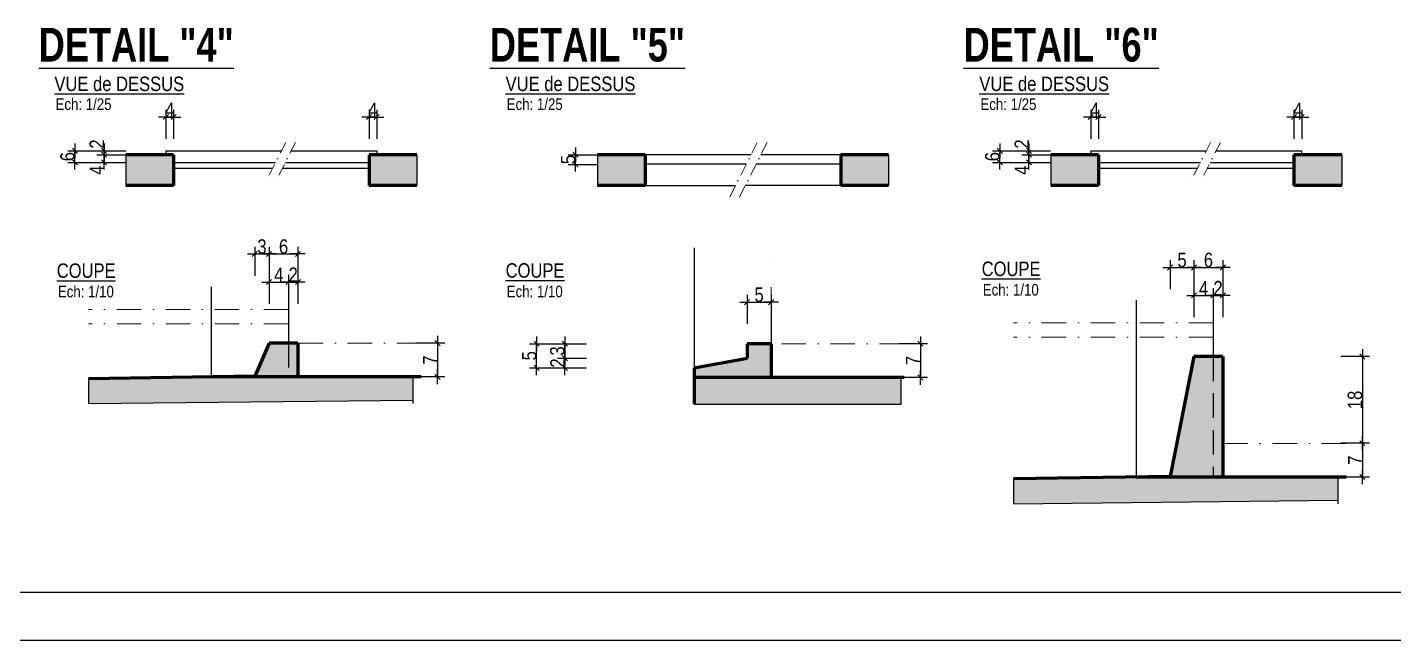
# Model space of a CAD drawing. Header units: millimetres. Extents: x 9051 to 35021, y -32652 to 0.
# Drawn here: x 32527 to 33945, y -32652 to -32016 of the extents above; entities that cross this region are included whole.
import ezdxf
from ezdxf.enums import TextEntityAlignment as Align

# ---------------------------------------------------------------- set-up
doc = ezdxf.new("R2010")
doc.units = ezdxf.units.MM
doc.linetypes.add('CACHEX2', pattern=[19.05, 12.7, -6.35])
doc.linetypes.add('TIRETPTX2', pattern=[50.8, 25.4, -12.7, 0, -12.7])
for name, color, linetype in [('01-Cad  2', 1, 'Continuous'), ('01_cote_gen', 4, 'Continuous'), ('01_linteaux', 2, 'Continuous'), ('01_poch_BN', 9, 'Continuous'), ('01_poch_murs', 253, 'Continuous'), ('01_texte', 230, 'Continuous'), ('AA_COTES', 2, 'Continuous')]:
    doc.layers.add(name, color=color, linetype=linetype)
doc.layers.add('01_murs_coup', color=5, linetype='Continuous', lineweight=60)
doc.layers.add('01_tram_axes', color=2, linetype='TIRETPTX2', lineweight=9)
doc.styles.add('ARIAL NA', font='ARIALN.TTF')
doc.styles.add('impact', font='impact.ttf')
doc.styles.add('STYLE2', font='ARIALN.TTF')
doc.dimstyles.new('JB10', dxfattribs={"dimscale": 0.1, "dimtxt": 150, "dimasz": 15, "dimexe": 0.1, "dimexo": 0.1, "dimgap": 0.09, "dimtad": 1, "dimdec": 1, "dimlfac": 0.2, "dimdsep": 46, "dimtxsty": 'STYLE2', "dimblk1": 'BOND_G', "dimblk2": 'BOND_D', "dimsah": 1, "dimcen": 1.5, "dimdle": 0.01, "dimse1": 1, "dimse2": 1, "dimclrd": 4, "dimclre": 2, "dimclrt": 6, "dimazin": 2, "dimtfac": 2.333333, "dimtdec": 1, "dimtix": 1, "dimtmove": 2, "dimatfit": 3, "dimldrblk": 'BOND_G', "dimfxl": 1, "dimtolj": 1, "dimtzin": 0, "dimarcsym": 0})
doc.dimstyles.new('JB25', dxfattribs={"dimscale": 0.1, "dimtxt": 150, "dimasz": 15, "dimexe": 0.1, "dimexo": 0.1, "dimgap": 0.09, "dimtad": 1, "dimdec": 1, "dimlfac": 0.5, "dimdsep": 46, "dimtxsty": 'STYLE2', "dimblk1": 'BOND_G', "dimblk2": 'BOND_D', "dimsah": 1, "dimcen": 1.5, "dimdle": 0.01, "dimse1": 1, "dimse2": 1, "dimclrd": 4, "dimclre": 2, "dimclrt": 6, "dimazin": 2, "dimtfac": 2.333333, "dimtdec": 1, "dimtix": 1, "dimtmove": 2, "dimatfit": 3, "dimldrblk": 'BOND_G', "dimfxl": 1, "dimtolj": 1, "dimtzin": 0, "dimarcsym": 0})

# ---------------------------------------------------------------- blocks, each defined once
blk = doc.blocks.new('BOND_G')
at = {"layer": 'AA_COTES', "color": 0}
for p, q in [((0, -5), (0, 15)), ((5, 0), (-5, 0)), ((1.77, 1.77), (-1.77, -1.77))]:
    blk.add_line(p, q, dxfattribs=at)
blk = doc.blocks.new('BOND_D')
at = {"layer": 'AA_COTES', "color": 0}
for p, q in [((5, 0), (-5, 0)), ((-1.77, -1.77), (1.77, 1.77)), ((0, 5), (0, -15))]:
    blk.add_line(p, q, dxfattribs=at)
blk = doc.blocks.new('*D4179')
at = {"layer": '01_cote_gen', "color": 4, "lineweight": -2, "transparency": 16777216}
blk.add_line((33453.6, -32345.7), (33453.6, -32377.7), dxfattribs=at)
at = {"layer": 'Defpoints', "color": 0, "transparency": 16777216}
for p in [(33308.8, -32344.2), (33327.8, -32379.2), (33453.6, -32379.2)]:
    blk.add_point(p, dxfattribs=at)
at = {"layer": '01_cote_gen', "color": 4, "lineweight": -2, "transparency": 16777216, "xscale": 1.5, "yscale": 1.5, "zscale": 1.5}
for name, p, rotation in [('BOND_G', (33453.6, -32344.2), 90), ('BOND_D', (33453.6, -32379.2), 270)]:
    blk.add_blockref(name, p, dxfattribs=dict(at, rotation=rotation))
at = {"layer": '01_cote_gen', "color": 6, "transparency": 16777216, "insert": (33446.1, -32361.7), "char_height": 15, "attachment_point": 5, "rotation": 90, "style": 'STYLE2'}
blk.add_mtext('\\A1;7', dxfattribs=at)
blk = doc.blocks.new('*D4180')
at = {"layer": '01_cote_gen', "color": 4, "lineweight": -2, "transparency": 16777216}
blk.add_line((33095.8, -32156.6), (33095.8, -32149.6), dxfattribs=at)
at = {"layer": 'Defpoints', "color": 0, "transparency": 16777216}
for p in [(33095.8, -32148.1), (33168.1, -32148.1), (33168.1, -32158.1)]:
    blk.add_point(p, dxfattribs=at)
at = {"layer": '01_cote_gen', "color": 4, "lineweight": -2, "transparency": 16777216, "xscale": 1.5, "yscale": 1.5, "zscale": 1.5}
for name, p, rotation in [('BOND_D', (33095.8, -32148.1), 90), ('BOND_G', (33095.8, -32158.1), 270)]:
    blk.add_blockref(name, p, dxfattribs=dict(at, rotation=rotation))
at = {"layer": '01_cote_gen', "color": 6, "transparency": 16777216, "insert": (33088.2, -32153.1), "char_height": 15, "attachment_point": 5, "rotation": 90, "style": 'STYLE2'}
blk.add_mtext('\\A1;5', dxfattribs=at)
blk = doc.blocks.new('*D4181')
at = {"layer": '01_cote_gen', "color": 4, "lineweight": -2, "transparency": 16777216}
blk.add_line((33275.3, -32301.1), (33297.3, -32301.1), dxfattribs=at)
at = {"layer": 'Defpoints', "color": 0, "transparency": 16777216}
for p in [(33298.8, -32301.1), (33273.8, -32344.2), (33298.8, -32341.8)]:
    blk.add_point(p, dxfattribs=at)
at = {"layer": '01_cote_gen', "color": 4, "lineweight": -2, "transparency": 16777216, "xscale": 1.5, "yscale": 1.5, "zscale": 1.5, "rotation": 180}
blk.add_blockref('BOND_G', (33273.8, -32301.1), dxfattribs=at)
at = {"layer": '01_cote_gen', "color": 4, "lineweight": -2, "transparency": 16777216, "xscale": 1.5, "yscale": 1.5, "zscale": 1.5}
blk.add_blockref('BOND_D', (33298.8, -32301.1), dxfattribs=at)
at = {"layer": '01_cote_gen', "color": 6, "transparency": 16777216, "insert": (33286.3, -32293.4), "char_height": 15, "attachment_point": 5, "style": 'STYLE2'}
blk.add_mtext('\\A1;5', dxfattribs=at)
blk = doc.blocks.new('*D3837')
at = {"layer": '01_cote_gen', "color": 4, "lineweight": -2, "transparency": 16777216}
blk.add_line((33084.7, -32367.7), (33084.7, -32360.7), dxfattribs=at)
at = {"layer": 'Defpoints', "color": 0, "transparency": 16777216}
for p in [(33084.7, -32359.2), (33197.1, -32359.2), (33218.8, -32369.2)]:
    blk.add_point(p, dxfattribs=at)
at = {"layer": '01_cote_gen', "color": 4, "lineweight": -2, "transparency": 16777216, "xscale": 1.5, "yscale": 1.5, "zscale": 1.5}
for name, p, rotation in [('BOND_D', (33084.7, -32359.2), 90), ('BOND_G', (33084.7, -32369.2), 270)]:
    blk.add_blockref(name, p, dxfattribs=dict(at, rotation=rotation))
at = {"layer": '01_cote_gen', "color": 6, "transparency": 16777216, "insert": (33077.1, -32364.2), "char_height": 15, "attachment_point": 5, "rotation": 90, "style": 'STYLE2'}
blk.add_mtext('\\A1;2', dxfattribs=at)
blk = doc.blocks.new('*D3838')
at = {"layer": '01_cote_gen', "color": 4, "lineweight": -2, "transparency": 16777216}
blk.add_line((33084.7, -32357.7), (33084.7, -32345.7), dxfattribs=at)
at = {"layer": 'Defpoints', "color": 0, "transparency": 16777216}
for p in [(33084.7, -32344.2), (33197.1, -32344.2), (33113.2, -32359.2)]:
    blk.add_point(p, dxfattribs=at)
at = {"layer": '01_cote_gen', "color": 4, "lineweight": -2, "transparency": 16777216, "xscale": 1.5, "yscale": 1.5, "zscale": 1.5}
for name, p, rotation in [('BOND_D', (33084.7, -32344.2), 90), ('BOND_G', (33084.7, -32359.2), 270)]:
    blk.add_blockref(name, p, dxfattribs=dict(at, rotation=rotation))
at = {"layer": '01_cote_gen', "color": 6, "transparency": 16777216, "insert": (33077, -32351.7), "char_height": 15, "attachment_point": 5, "rotation": 90, "style": 'STYLE2'}
blk.add_mtext('\\A1;3', dxfattribs=at)
blk = doc.blocks.new('*D3839')
at = {"layer": '01_cote_gen', "color": 4, "lineweight": -2, "transparency": 16777216}
blk.add_line((33055.4, -32367.7), (33055.4, -32345.7), dxfattribs=at)
at = {"layer": 'Defpoints', "color": 0, "transparency": 16777216}
for p in [(33055.4, -32344.2), (33101, -32344.2), (33107.2, -32369.2)]:
    blk.add_point(p, dxfattribs=at)
at = {"layer": '01_cote_gen', "color": 4, "lineweight": -2, "transparency": 16777216, "xscale": 1.5, "yscale": 1.5, "zscale": 1.5}
for name, p, rotation in [('BOND_D', (33055.4, -32344.2), 90), ('BOND_G', (33055.4, -32369.2), 270)]:
    blk.add_blockref(name, p, dxfattribs=dict(at, rotation=rotation))
at = {"layer": '01_cote_gen', "color": 6, "transparency": 16777216, "insert": (33047.8, -32356.7), "char_height": 15, "attachment_point": 5, "rotation": 90, "style": 'STYLE2'}
blk.add_mtext('\\A1;5', dxfattribs=at)
blk = doc.blocks.new('*D4182')
at = {"layer": '01_cote_gen', "color": 4, "lineweight": -2, "transparency": 16777216}
blk.add_line((32779.3, -32251.1), (32806.3, -32251.1), dxfattribs=at)
at = {"layer": 'Defpoints', "color": 0, "transparency": 16777216}
for p in [(32807.8, -32251.1), (32777.8, -32343.6), (32807.8, -32343.6)]:
    blk.add_point(p, dxfattribs=at)
at = {"layer": '01_cote_gen', "color": 4, "lineweight": -2, "transparency": 16777216, "xscale": 1.5, "yscale": 1.5, "zscale": 1.5, "rotation": 180}
blk.add_blockref('BOND_G', (32777.8, -32251.1), dxfattribs=at)
at = {"layer": '01_cote_gen', "color": 4, "lineweight": -2, "transparency": 16777216, "xscale": 1.5, "yscale": 1.5, "zscale": 1.5}
blk.add_blockref('BOND_D', (32807.8, -32251.1), dxfattribs=at)
at = {"layer": '01_cote_gen', "color": 6, "transparency": 16777216, "insert": (32792.8, -32243.5), "char_height": 15, "attachment_point": 5, "style": 'STYLE2'}
blk.add_mtext('\\A1;6', dxfattribs=at)
blk = doc.blocks.new('*D4183')
at = {"layer": '01_cote_gen', "color": 4, "lineweight": -2, "transparency": 16777216}
blk.add_line((32779.3, -32280.2), (32796.3, -32280.2), dxfattribs=at)
at = {"layer": 'Defpoints', "color": 0, "transparency": 16777216}
for p in [(32777.8, -32273.6), (32797.8, -32280.2), (32797.8, -32285.2)]:
    blk.add_point(p, dxfattribs=at)
at = {"layer": '01_cote_gen', "color": 4, "lineweight": -2, "transparency": 16777216, "xscale": 1.5, "yscale": 1.5, "zscale": 1.5, "rotation": 180}
blk.add_blockref('BOND_G', (32777.8, -32280.2), dxfattribs=at)
at = {"layer": '01_cote_gen', "color": 4, "lineweight": -2, "transparency": 16777216, "xscale": 1.5, "yscale": 1.5, "zscale": 1.5}
blk.add_blockref('BOND_D', (32797.8, -32280.2), dxfattribs=at)
at = {"layer": '01_cote_gen', "color": 6, "transparency": 16777216, "insert": (32787.8, -32272.7), "char_height": 15, "attachment_point": 5, "style": 'STYLE2'}
blk.add_mtext('\\A1;4', dxfattribs=at)
blk = doc.blocks.new('*D3840')
at = {"layer": '01_cote_gen', "color": 4, "lineweight": -2, "transparency": 16777216}
blk.add_line((32799.3, -32280.2), (32806.3, -32280.2), dxfattribs=at)
at = {"layer": 'Defpoints', "color": 0, "transparency": 16777216}
for p in [(32807.8, -32276.3), (32807.8, -32280.2), (32797.8, -32290.3)]:
    blk.add_point(p, dxfattribs=at)
at = {"layer": '01_cote_gen', "color": 4, "lineweight": -2, "transparency": 16777216, "xscale": 1.5, "yscale": 1.5, "zscale": 1.5, "rotation": 180}
blk.add_blockref('BOND_G', (32797.8, -32280.2), dxfattribs=at)
at = {"layer": '01_cote_gen', "color": 4, "lineweight": -2, "transparency": 16777216, "xscale": 1.5, "yscale": 1.5, "zscale": 1.5}
blk.add_blockref('BOND_D', (32807.8, -32280.2), dxfattribs=at)
at = {"layer": '01_cote_gen', "color": 6, "transparency": 16777216, "insert": (32802.8, -32272.6), "char_height": 15, "attachment_point": 5, "style": 'STYLE2'}
blk.add_mtext('\\A1;2', dxfattribs=at)
blk = doc.blocks.new('*D4184')
at = {"layer": '01_cote_gen', "color": 4, "lineweight": -2, "transparency": 16777216}
blk.add_line((32952.6, -32345.1), (32952.6, -32377.1), dxfattribs=at)
at = {"layer": 'Defpoints', "color": 0, "transparency": 16777216}
for p in [(32807.8, -32343.6), (32826.7, -32378.6), (32952.6, -32378.6)]:
    blk.add_point(p, dxfattribs=at)
at = {"layer": '01_cote_gen', "color": 4, "lineweight": -2, "transparency": 16777216, "xscale": 1.5, "yscale": 1.5, "zscale": 1.5}
for name, p, rotation in [('BOND_G', (32952.6, -32343.6), 90), ('BOND_D', (32952.6, -32378.6), 270)]:
    blk.add_blockref(name, p, dxfattribs=dict(at, rotation=rotation))
at = {"layer": '01_cote_gen', "color": 6, "transparency": 16777216, "insert": (32945.1, -32361.1), "char_height": 15, "attachment_point": 5, "rotation": 90, "style": 'STYLE2'}
blk.add_mtext('\\A1;7', dxfattribs=at)
blk = doc.blocks.new('*D4185')
at = {"layer": '01_cote_gen', "color": 4, "lineweight": -2, "transparency": 16777216}
blk.add_line((32764.4, -32251.1), (32776.3, -32251.1), dxfattribs=at)
at = {"layer": 'Defpoints', "color": 0, "transparency": 16777216}
for p in [(32777.8, -32251.1), (32777.8, -32343.6), (32762.9, -32377.9)]:
    blk.add_point(p, dxfattribs=at)
at = {"layer": '01_cote_gen', "color": 4, "lineweight": -2, "transparency": 16777216, "xscale": 1.5, "yscale": 1.5, "zscale": 1.5, "rotation": 180}
blk.add_blockref('BOND_G', (32762.9, -32251.1), dxfattribs=at)
at = {"layer": '01_cote_gen', "color": 4, "lineweight": -2, "transparency": 16777216, "xscale": 1.5, "yscale": 1.5, "zscale": 1.5}
blk.add_blockref('BOND_D', (32777.8, -32251.1), dxfattribs=at)
at = {"layer": '01_cote_gen', "color": 6, "transparency": 16777216, "insert": (32770.4, -32243.5), "char_height": 15, "attachment_point": 5, "style": 'STYLE2'}
blk.add_mtext('\\A1;3', dxfattribs=at)
blk = doc.blocks.new('*D4186')
at = {"layer": '01_cote_gen', "color": 4, "lineweight": -2, "transparency": 16777216}
blk.add_line((32606.6, -32154.6), (32606.6, -32149.6), dxfattribs=at)
at = {"layer": 'Defpoints', "color": 0, "transparency": 16777216}
for p in [(32606.6, -32148.1), (32678.7, -32148.1), (32694.5, -32156.1)]:
    blk.add_point(p, dxfattribs=at)
at = {"layer": '01_cote_gen', "color": 4, "lineweight": -2, "transparency": 16777216, "xscale": 1.5, "yscale": 1.5, "zscale": 1.5}
for name, p, rotation in [('BOND_D', (32606.6, -32148.1), 90), ('BOND_G', (32606.6, -32156.1), 270)]:
    blk.add_blockref(name, p, dxfattribs=dict(at, rotation=rotation))
at = {"layer": '01_cote_gen', "color": 6, "transparency": 16777216, "insert": (32599.1, -32164.2), "char_height": 15, "attachment_point": 5, "rotation": 90, "style": 'STYLE2'}
blk.add_mtext('\\A1;4', dxfattribs=at)
blk = doc.blocks.new('*D3841')
at = {"layer": '01_cote_gen', "color": 4, "lineweight": -2, "transparency": 16777216}
blk.add_line((32576.3, -32154.6), (32576.3, -32145.6), dxfattribs=at)
at = {"layer": 'Defpoints', "color": 0, "transparency": 16777216}
for p in [(32576.3, -32144.1), (32619.1, -32144.1), (32618.2, -32156.1)]:
    blk.add_point(p, dxfattribs=at)
at = {"layer": '01_cote_gen', "color": 4, "lineweight": -2, "transparency": 16777216, "xscale": 1.5, "yscale": 1.5, "zscale": 1.5}
for name, p, rotation in [('BOND_D', (32576.3, -32144.1), 90), ('BOND_G', (32576.3, -32156.1), 270)]:
    blk.add_blockref(name, p, dxfattribs=dict(at, rotation=rotation))
at = {"layer": '01_cote_gen', "color": 6, "transparency": 16777216, "insert": (32568.7, -32150.1), "char_height": 15, "attachment_point": 5, "rotation": 90, "style": 'STYLE2'}
blk.add_mtext('\\A1;6', dxfattribs=at)
blk = doc.blocks.new('*D3842')
at = {"layer": '01_cote_gen', "color": 4, "lineweight": -2, "transparency": 16777216}
blk.add_line((32606.6, -32146.6), (32606.6, -32145.6), dxfattribs=at)
at = {"layer": 'Defpoints', "color": 0, "transparency": 16777216}
for p in [(32598.8, -32144.1), (32599.1, -32148.1), (32606.6, -32144.1)]:
    blk.add_point(p, dxfattribs=at)
at = {"layer": '01_cote_gen', "color": 4, "lineweight": -2, "transparency": 16777216, "xscale": 1.5, "yscale": 1.5, "zscale": 1.5}
for name, p, rotation in [('BOND_D', (32606.6, -32144.1), 90), ('BOND_G', (32606.6, -32148.1), 270)]:
    blk.add_blockref(name, p, dxfattribs=dict(at, rotation=rotation))
at = {"layer": '01_cote_gen', "color": 6, "transparency": 16777216, "insert": (32599.1, -32137), "char_height": 15, "attachment_point": 5, "rotation": 90, "style": 'STYLE2'}
blk.add_mtext('\\A1;2', dxfattribs=at)
blk = doc.blocks.new('*D4187')
at = {"layer": '01_cote_gen', "color": 4, "lineweight": -2, "transparency": 16777216}
for p, q in [((32669.2, -32109), (32667.7, -32109)), ((32678.7, -32109), (32670.7, -32109)), ((32680.2, -32109), (32681.7, -32109))]:
    blk.add_line(p, q, dxfattribs=at)
at = {"layer": 'Defpoints', "color": 0, "transparency": 16777216}
for p in [(32670.7, -32109), (32670.7, -32144.1), (32678.7, -32148.1)]:
    blk.add_point(p, dxfattribs=at)
at = {"layer": '01_cote_gen', "color": 4, "lineweight": -2, "transparency": 16777216, "xscale": 1.5, "yscale": 1.5, "zscale": 1.5}
blk.add_blockref('BOND_D', (32670.7, -32109), dxfattribs=at)
at = {"layer": '01_cote_gen', "color": 4, "lineweight": -2, "transparency": 16777216, "xscale": 1.5, "yscale": 1.5, "zscale": 1.5, "rotation": 180}
blk.add_blockref('BOND_G', (32678.7, -32109), dxfattribs=at)
at = {"layer": '01_cote_gen', "color": 6, "transparency": 16777216, "insert": (32674.7, -32101.5), "char_height": 15, "attachment_point": 5, "style": 'STYLE2'}
blk.add_mtext('\\A1;4', dxfattribs=at)
blk = doc.blocks.new('*D4188')
at = {"layer": '01_cote_gen', "color": 4, "lineweight": -2, "transparency": 16777216}
for p, q in [((32880, -32109), (32878.5, -32109)), ((32889.5, -32109), (32881.5, -32109)), ((32891, -32109), (32892.5, -32109))]:
    blk.add_line(p, q, dxfattribs=at)
at = {"layer": 'Defpoints', "color": 0, "transparency": 16777216}
for p in [(32881.5, -32109), (32881.5, -32148.1), (32889.5, -32148.1)]:
    blk.add_point(p, dxfattribs=at)
at = {"layer": '01_cote_gen', "color": 4, "lineweight": -2, "transparency": 16777216, "xscale": 1.5, "yscale": 1.5, "zscale": 1.5}
blk.add_blockref('BOND_D', (32881.5, -32109), dxfattribs=at)
at = {"layer": '01_cote_gen', "color": 4, "lineweight": -2, "transparency": 16777216, "xscale": 1.5, "yscale": 1.5, "zscale": 1.5, "rotation": 180}
blk.add_blockref('BOND_G', (32889.5, -32109), dxfattribs=at)
at = {"layer": '01_cote_gen', "color": 6, "transparency": 16777216, "insert": (32885.5, -32101.5), "char_height": 15, "attachment_point": 5, "style": 'STYLE2'}
blk.add_mtext('\\A1;4', dxfattribs=at)
blk = doc.blocks.new('*D4193')
at = {"layer": '01_cote_gen', "color": 4, "lineweight": -2, "transparency": 16777216}
blk.add_line((33739, -32265.1), (33766, -32265.1), dxfattribs=at)
at = {"layer": 'Defpoints', "color": 0, "transparency": 16777216}
for p in [(33767.5, -32265.1), (33737.5, -32357.5), (33767.5, -32357.5)]:
    blk.add_point(p, dxfattribs=at)
at = {"layer": '01_cote_gen', "color": 4, "lineweight": -2, "transparency": 16777216, "xscale": 1.5, "yscale": 1.5, "zscale": 1.5, "rotation": 180}
blk.add_blockref('BOND_G', (33737.5, -32265.1), dxfattribs=at)
at = {"layer": '01_cote_gen', "color": 4, "lineweight": -2, "transparency": 16777216, "xscale": 1.5, "yscale": 1.5, "zscale": 1.5}
blk.add_blockref('BOND_D', (33767.5, -32265.1), dxfattribs=at)
at = {"layer": '01_cote_gen', "color": 6, "transparency": 16777216, "insert": (33752.5, -32257.4), "char_height": 15, "attachment_point": 5, "style": 'STYLE2'}
blk.add_mtext('\\A1;6', dxfattribs=at)
blk = doc.blocks.new('*D4194')
at = {"layer": '01_cote_gen', "color": 4, "lineweight": -2, "transparency": 16777216}
blk.add_line((33739, -32294.1), (33756, -32294.1), dxfattribs=at)
at = {"layer": 'Defpoints', "color": 0, "transparency": 16777216}
for p in [(33737.5, -32287.6), (33757.5, -32294.1), (33757.5, -32299.2)]:
    blk.add_point(p, dxfattribs=at)
at = {"layer": '01_cote_gen', "color": 4, "lineweight": -2, "transparency": 16777216, "xscale": 1.5, "yscale": 1.5, "zscale": 1.5, "rotation": 180}
blk.add_blockref('BOND_G', (33737.5, -32294.1), dxfattribs=at)
at = {"layer": '01_cote_gen', "color": 4, "lineweight": -2, "transparency": 16777216, "xscale": 1.5, "yscale": 1.5, "zscale": 1.5}
blk.add_blockref('BOND_D', (33757.5, -32294.1), dxfattribs=at)
at = {"layer": '01_cote_gen', "color": 6, "transparency": 16777216, "insert": (33747.5, -32286.6), "char_height": 15, "attachment_point": 5, "style": 'STYLE2'}
blk.add_mtext('\\A1;4', dxfattribs=at)
blk = doc.blocks.new('*D3844')
at = {"layer": '01_cote_gen', "color": 4, "lineweight": -2, "transparency": 16777216}
blk.add_line((33759, -32294.1), (33766, -32294.1), dxfattribs=at)
at = {"layer": 'Defpoints', "color": 0, "transparency": 16777216}
for p in [(33767.5, -32290.2), (33767.5, -32294.1), (33757.5, -32304.3)]:
    blk.add_point(p, dxfattribs=at)
at = {"layer": '01_cote_gen', "color": 4, "lineweight": -2, "transparency": 16777216, "xscale": 1.5, "yscale": 1.5, "zscale": 1.5, "rotation": 180}
blk.add_blockref('BOND_G', (33757.5, -32294.1), dxfattribs=at)
at = {"layer": '01_cote_gen', "color": 4, "lineweight": -2, "transparency": 16777216, "xscale": 1.5, "yscale": 1.5, "zscale": 1.5}
blk.add_blockref('BOND_D', (33767.5, -32294.1), dxfattribs=at)
at = {"layer": '01_cote_gen', "color": 6, "transparency": 16777216, "insert": (33762.5, -32286.6), "char_height": 15, "attachment_point": 5, "style": 'STYLE2'}
blk.add_mtext('\\A1;2', dxfattribs=at)
blk = doc.blocks.new('*D4195')
at = {"layer": '01_cote_gen', "color": 4, "lineweight": -2, "transparency": 16777216}
blk.add_line((33912.3, -32449), (33912.3, -32481), dxfattribs=at)
at = {"layer": 'Defpoints', "color": 0, "transparency": 16777216}
for p in [(33767.5, -32447.5), (33786.4, -32482.5), (33912.3, -32482.5)]:
    blk.add_point(p, dxfattribs=at)
at = {"layer": '01_cote_gen', "color": 4, "lineweight": -2, "transparency": 16777216, "xscale": 1.5, "yscale": 1.5, "zscale": 1.5}
for name, p, rotation in [('BOND_G', (33912.3, -32447.5), 90), ('BOND_D', (33912.3, -32482.5), 270)]:
    blk.add_blockref(name, p, dxfattribs=dict(at, rotation=rotation))
at = {"layer": '01_cote_gen', "color": 6, "transparency": 16777216, "insert": (33904.8, -32465), "char_height": 15, "attachment_point": 5, "rotation": 90, "style": 'STYLE2'}
blk.add_mtext('\\A1;7', dxfattribs=at)
blk = doc.blocks.new('*D4196')
at = {"layer": '01_cote_gen', "color": 4, "lineweight": -2, "transparency": 16777216}
blk.add_line((33714.2, -32265.1), (33736, -32265.1), dxfattribs=at)
at = {"layer": 'Defpoints', "color": 0, "transparency": 16777216}
for p in [(33737.5, -32265.1), (33737.5, -32357.5), (33712.7, -32481.8)]:
    blk.add_point(p, dxfattribs=at)
at = {"layer": '01_cote_gen', "color": 4, "lineweight": -2, "transparency": 16777216, "xscale": 1.5, "yscale": 1.5, "zscale": 1.5, "rotation": 180}
blk.add_blockref('BOND_G', (33712.7, -32265.1), dxfattribs=at)
at = {"layer": '01_cote_gen', "color": 4, "lineweight": -2, "transparency": 16777216, "xscale": 1.5, "yscale": 1.5, "zscale": 1.5}
blk.add_blockref('BOND_D', (33737.5, -32265.1), dxfattribs=at)
at = {"layer": '01_cote_gen', "color": 6, "transparency": 16777216, "insert": (33725.1, -32257.4), "char_height": 15, "attachment_point": 5, "style": 'STYLE2'}
blk.add_mtext('\\A1;5', dxfattribs=at)
blk = doc.blocks.new('*D4197')
at = {"layer": '01_cote_gen', "color": 4, "lineweight": -2, "transparency": 16777216}
blk.add_line((33566.3, -32154.6), (33566.3, -32149.6), dxfattribs=at)
at = {"layer": 'Defpoints', "color": 0, "transparency": 16777216}
for p in [(33566.3, -32148.1), (33638.4, -32148.1), (33654.2, -32156.1)]:
    blk.add_point(p, dxfattribs=at)
at = {"layer": '01_cote_gen', "color": 4, "lineweight": -2, "transparency": 16777216, "xscale": 1.5, "yscale": 1.5, "zscale": 1.5}
for name, p, rotation in [('BOND_D', (33566.3, -32148.1), 90), ('BOND_G', (33566.3, -32156.1), 270)]:
    blk.add_blockref(name, p, dxfattribs=dict(at, rotation=rotation))
at = {"layer": '01_cote_gen', "color": 6, "transparency": 16777216, "insert": (33558.8, -32164.2), "char_height": 15, "attachment_point": 5, "rotation": 90, "style": 'STYLE2'}
blk.add_mtext('\\A1;4', dxfattribs=at)
blk = doc.blocks.new('*D3845')
at = {"layer": '01_cote_gen', "color": 4, "lineweight": -2, "transparency": 16777216}
blk.add_line((33536.1, -32154.6), (33536.1, -32145.6), dxfattribs=at)
at = {"layer": 'Defpoints', "color": 0, "transparency": 16777216}
for p in [(33536.1, -32144.1), (33578.8, -32144.1), (33578, -32156.1)]:
    blk.add_point(p, dxfattribs=at)
at = {"layer": '01_cote_gen', "color": 4, "lineweight": -2, "transparency": 16777216, "xscale": 1.5, "yscale": 1.5, "zscale": 1.5}
for name, p, rotation in [('BOND_D', (33536.1, -32144.1), 90), ('BOND_G', (33536.1, -32156.1), 270)]:
    blk.add_blockref(name, p, dxfattribs=dict(at, rotation=rotation))
at = {"layer": '01_cote_gen', "color": 6, "transparency": 16777216, "insert": (33528.4, -32150.1), "char_height": 15, "attachment_point": 5, "rotation": 90, "style": 'STYLE2'}
blk.add_mtext('\\A1;6', dxfattribs=at)
blk = doc.blocks.new('*D3846')
at = {"layer": '01_cote_gen', "color": 4, "lineweight": -2, "transparency": 16777216}
blk.add_line((33566.3, -32146.6), (33566.3, -32145.6), dxfattribs=at)
at = {"layer": 'Defpoints', "color": 0, "transparency": 16777216}
for p in [(33558.6, -32144.1), (33558.8, -32148.1), (33566.3, -32144.1)]:
    blk.add_point(p, dxfattribs=at)
at = {"layer": '01_cote_gen', "color": 4, "lineweight": -2, "transparency": 16777216, "xscale": 1.5, "yscale": 1.5, "zscale": 1.5}
for name, p, rotation in [('BOND_D', (33566.3, -32144.1), 90), ('BOND_G', (33566.3, -32148.1), 270)]:
    blk.add_blockref(name, p, dxfattribs=dict(at, rotation=rotation))
at = {"layer": '01_cote_gen', "color": 6, "transparency": 16777216, "insert": (33558.8, -32137), "char_height": 15, "attachment_point": 5, "rotation": 90, "style": 'STYLE2'}
blk.add_mtext('\\A1;2', dxfattribs=at)
blk = doc.blocks.new('*D4198')
at = {"layer": '01_cote_gen', "color": 4, "lineweight": -2, "transparency": 16777216}
for p, q in [((33628.9, -32109), (33627.4, -32109)), ((33638.4, -32109), (33630.4, -32109)), ((33639.9, -32109), (33641.4, -32109))]:
    blk.add_line(p, q, dxfattribs=at)
at = {"layer": 'Defpoints', "color": 0, "transparency": 16777216}
for p in [(33630.4, -32109), (33630.4, -32144.1), (33638.4, -32148.1)]:
    blk.add_point(p, dxfattribs=at)
at = {"layer": '01_cote_gen', "color": 4, "lineweight": -2, "transparency": 16777216, "xscale": 1.5, "yscale": 1.5, "zscale": 1.5}
blk.add_blockref('BOND_D', (33630.4, -32109), dxfattribs=at)
at = {"layer": '01_cote_gen', "color": 4, "lineweight": -2, "transparency": 16777216, "xscale": 1.5, "yscale": 1.5, "zscale": 1.5, "rotation": 180}
blk.add_blockref('BOND_G', (33638.4, -32109), dxfattribs=at)
at = {"layer": '01_cote_gen', "color": 6, "transparency": 16777216, "insert": (33634.4, -32101.5), "char_height": 15, "attachment_point": 5, "style": 'STYLE2'}
blk.add_mtext('\\A1;4', dxfattribs=at)
blk = doc.blocks.new('*D4199')
at = {"layer": '01_cote_gen', "color": 4, "lineweight": -2, "transparency": 16777216}
for p, q in [((33839.8, -32109), (33838.3, -32109)), ((33849.3, -32109), (33841.3, -32109)), ((33850.8, -32109), (33852.3, -32109))]:
    blk.add_line(p, q, dxfattribs=at)
at = {"layer": 'Defpoints', "color": 0, "transparency": 16777216}
for p in [(33841.3, -32109), (33841.3, -32148.1), (33849.3, -32148.1)]:
    blk.add_point(p, dxfattribs=at)
at = {"layer": '01_cote_gen', "color": 4, "lineweight": -2, "transparency": 16777216, "xscale": 1.5, "yscale": 1.5, "zscale": 1.5}
blk.add_blockref('BOND_D', (33841.3, -32109), dxfattribs=at)
at = {"layer": '01_cote_gen', "color": 4, "lineweight": -2, "transparency": 16777216, "xscale": 1.5, "yscale": 1.5, "zscale": 1.5, "rotation": 180}
blk.add_blockref('BOND_G', (33849.3, -32109), dxfattribs=at)
at = {"layer": '01_cote_gen', "color": 6, "transparency": 16777216, "insert": (33845.3, -32101.5), "char_height": 15, "attachment_point": 5, "style": 'STYLE2'}
blk.add_mtext('\\A1;4', dxfattribs=at)
blk = doc.blocks.new('*D4200')
at = {"layer": '01_cote_gen', "color": 4, "lineweight": -2, "transparency": 16777216}
blk.add_line((33912.3, -32359), (33912.3, -32446), dxfattribs=at)
at = {"layer": 'Defpoints', "color": 0, "transparency": 16777216}
for p in [(33767.5, -32357.5), (33804.1, -32447.5), (33912.3, -32447.5)]:
    blk.add_point(p, dxfattribs=at)
at = {"layer": '01_cote_gen', "color": 4, "lineweight": -2, "transparency": 16777216, "xscale": 1.5, "yscale": 1.5, "zscale": 1.5}
for name, p, rotation in [('BOND_G', (33912.3, -32357.5), 90), ('BOND_D', (33912.3, -32447.5), 270)]:
    blk.add_blockref(name, p, dxfattribs=dict(at, rotation=rotation))
at = {"layer": '01_cote_gen', "color": 6, "transparency": 16777216, "insert": (33904.6, -32402.5), "char_height": 15, "attachment_point": 5, "rotation": 90, "style": 'STYLE2'}
blk.add_mtext('\\A1;18', dxfattribs=at)

msp = doc.modelspace()

# ---------------------------------------------------------------- hatches: boundary and pattern name
at = {"layer": '01_poch_BN'}
h = msp.add_hatch(color=256, dxfattribs=at)
h.dxf.hatch_style = 1
h.paths.add_polyline_path([(32678.65, -32148.06), (32629.13, -32148.06), (32629.13, -32180.06), (32678.65, -32180.06)])
h.paths.add_polyline_path([(32931.05, -32148.06), (32881.53, -32148.06), (32881.53, -32180.06), (32931.05, -32180.06)])
h = msp.add_hatch(color=256, dxfattribs=at)
h.dxf.hatch_style = 1
h.paths.add_polyline_path([(33168.07, -32148.06), (33118.55, -32148.06), (33118.55, -32180.06), (33168.07, -32180.06)])
h.paths.add_polyline_path([(33420.47, -32148.06), (33370.94, -32148.06), (33370.94, -32180.06), (33420.47, -32180.06)])
h = msp.add_hatch(color=256, dxfattribs=at)
h.dxf.hatch_style = 1
h.paths.add_polyline_path([(33638.38, -32148.06), (33588.86, -32148.06), (33588.86, -32180.06), (33638.38, -32180.06)])
h.paths.add_polyline_path([(33890.78, -32148.06), (33841.25, -32148.06), (33841.25, -32180.06), (33890.78, -32180.06)])
at = {"layer": '01_poch_BN', "ltscale": 0.1}
h = msp.add_hatch(color=256, dxfattribs=at)
h.dxf.hatch_style = 1
h.paths.add_polyline_path([(32797.8, -32343.58), (32777.8, -32343.58), (32762.94, -32377.88), (32717.8, -32378.56), (32717.8, -32378.58), (32797.8, -32378.58)])
h.paths.add_polyline_path([(32807.8, -32343.58), (32797.8, -32343.58), (32797.8, -32378.58), (32807.8, -32378.58)])
h.paths.add_polyline_path([(32927.42, -32378.58), (32807.8, -32378.58), (32797.8, -32378.58), (32717.8, -32378.58), (32717.8, -32378.56), (32590.44, -32380.46), (32590.44, -32406.36), (32927.42, -32402.6)])
h = msp.add_hatch(color=256, dxfattribs=at)
h.dxf.hatch_style = 1
h.paths.add_polyline_path([(33298.84, -32344.17), (33273.84, -32344.17), (33273.84, -32359.17), (33218.84, -32369.17), (33218.84, -32379.17), (33298.84, -32379.17)])
h.paths.add_polyline_path([(33433.58, -32379.17), (33308.84, -32379.17), (33218.84, -32379.17), (33218.84, -32379.14), (33218.84, -32381.04), (33218.84, -32406.94), (33433.58, -32406.94)])
h = msp.add_hatch(color=256, dxfattribs=at)
h.dxf.hatch_style = 1
h.paths.add_polyline_path([(33757.53, -32357.53), (33737.53, -32357.53), (33712.67, -32481.83), (33677.53, -32482.38), (33677.53, -32482.53), (33757.53, -32482.53)])
h.paths.add_polyline_path([(33767.53, -32357.53), (33757.53, -32357.53), (33757.53, -32482.53), (33767.53, -32482.53)])
h.paths.add_polyline_path([(33887.15, -32482.53), (33767.53, -32482.53), (33757.53, -32482.53), (33677.53, -32482.53), (33677.53, -32482.38), (33550.17, -32484.4), (33550.17, -32510.3), (33887.15, -32506.54)])

# ---------------------------------------------------------------- linework, layer by layer
at = {"layer": '01-Cad  2'}
for p, q in [((35020.83, -32602.24), (30180.83, -32602.24)), ((35020.83, -32652.24), (30130.83, -32652.24))]:
    msp.add_line(p, q, dxfattribs=at)
at = {"layer": '01_linteaux'}
for p, q in [((32670.65, -32144.06), (32790.59, -32144.06)), ((32670.65, -32144.06), (32670.65, -32148.06)), ((32800.74, -32144.06), (32889.53, -32144.06)), ((32889.53, -32144.06), (32889.53, -32148.06)), ((33277.99, -32148.06), (33168.07, -32148.06)), ((33370.94, -32148.06), (33288.13, -32148.06)), ((33630.38, -32144.06), (33750.32, -32144.06)), ((33630.38, -32144.06), (33630.38, -32148.06)), ((33760.47, -32144.06), (33849.25, -32144.06)), ((33849.25, -32144.06), (33849.25, -32148.06)), ((32678.65, -32156.06), (32784.53, -32156.06)), ((32678.65, -32162.06), (32781.49, -32162.06)), ((32791.64, -32162.06), (32881.53, -32162.06)), ((32794.67, -32156.06), (32881.53, -32156.06)), ((33272.93, -32158.06), (33168.07, -32158.06)), ((33370.94, -32158.06), (33283.08, -32158.06)), ((33638.38, -32156.06), (33744.26, -32156.06)), ((33638.38, -32162.06), (33741.22, -32162.06)), ((33751.37, -32162.06), (33841.25, -32162.06)), ((33754.4, -32156.06), (33841.25, -32156.06)), ((33168.07, -32180.06), (33261.81, -32180.06)), ((33370.94, -32180.06), (33271.96, -32180.06)), ((33218.84, -32244.7), (33218.84, -32369.17)), ((32717.8, -32285.21), (32717.8, -32378.58)), ((32797.8, -32285.21), (32797.8, -32343.58)), ((33298.84, -32310.8), (33298.84, -32344.17)), ((33677.53, -32299.16), (33677.53, -32482.53)), ((33757.53, -32299.16), (33757.53, -32357.53)), ((32807.8, -32378.58), (32797.8, -32378.58)), ((33767.53, -32482.53), (33757.53, -32482.53))]:
    msp.add_line(p, q, dxfattribs=at)
at = {"layer": '01_linteaux', "linetype": 'CACHEX2', "ltscale": 2}
for p, q in [((32797.8, -32343.58), (32797.8, -32378.58)), ((33757.53, -32357.53), (33757.53, -32482.53))]:
    msp.add_line(p, q, dxfattribs=at)
at = {"layer": '01_murs_coup'}
for p, q in [((32678.65, -32148.06), (32629.13, -32148.06)), ((32678.65, -32148.06), (32678.65, -32180.06)), ((32881.53, -32148.06), (32881.53, -32180.06)), ((32931.05, -32148.06), (32881.53, -32148.06)), ((33168.07, -32148.06), (33118.55, -32148.06)), ((33168.07, -32148.06), (33168.07, -32180.06)), ((33370.94, -32148.06), (33370.94, -32180.06)), ((33420.47, -32148.06), (33370.94, -32148.06)), ((33638.38, -32148.06), (33588.86, -32148.06)), ((33638.38, -32148.06), (33638.38, -32180.06)), ((33841.25, -32148.06), (33841.25, -32180.06)), ((33890.78, -32148.06), (33841.25, -32148.06)), ((32678.65, -32180.06), (32629.13, -32180.06)), ((32931.05, -32180.06), (32881.53, -32180.06)), ((33168.07, -32180.06), (33118.55, -32180.06)), ((33420.47, -32180.06), (33370.94, -32180.06)), ((33638.38, -32180.06), (33588.86, -32180.06)), ((33890.78, -32180.06), (33841.25, -32180.06)), ((32777.8, -32343.58), (32762.94, -32377.88)), ((32807.8, -32343.58), (32777.8, -32343.58)), ((32807.8, -32343.58), (32807.8, -32378.58)), ((33273.84, -32344.17), (33273.84, -32359.17)), ((33298.84, -32344.17), (33273.84, -32344.17)), ((33298.84, -32344.17), (33298.84, -32379.17)), ((33218.84, -32369.17), (33273.84, -32359.17)), ((33737.53, -32357.53), (33712.67, -32481.83)), ((33767.53, -32357.53), (33737.53, -32357.53)), ((33767.53, -32357.53), (33767.53, -32482.53)), ((32762.94, -32377.88), (32590.44, -32380.46)), ((32935.61, -32378.58), (32717.8, -32378.58)), ((32935.61, -32378.58), (32807.8, -32378.58)), ((33218.84, -32369.17), (33218.84, -32406.94)), ((33218.84, -32379.14), (33218.84, -32381.04)), ((33436.66, -32379.17), (33218.84, -32379.17)), ((33436.66, -32379.17), (33308.84, -32379.17)), ((33712.67, -32481.83), (33550.17, -32484.4)), ((33895.34, -32482.53), (33677.53, -32482.53)), ((33895.34, -32482.53), (33767.53, -32482.53))]:
    msp.add_line(p, q, dxfattribs=at)
at = {"layer": '01_poch_BN'}
for p, q in [((32931.05, -32148.06), (32931.05, -32180.06)), ((33420.47, -32148.06), (33420.47, -32180.06)), ((33890.78, -32148.06), (33890.78, -32180.06)), ((32590.44, -32380.46), (32590.44, -32406.36)), ((32927.42, -32406.36), (32927.42, -32378.58)), ((33218.84, -32381.04), (33218.84, -32406.94)), ((33433.58, -32406.94), (33433.58, -32379.17)), ((33218.84, -32406.94), (33433.58, -32406.94)), ((33550.17, -32484.4), (33550.17, -32510.3)), ((33887.15, -32510.3), (33887.15, -32482.53))]:
    msp.add_line(p, q, dxfattribs=at)
at = {"layer": '01_poch_BN', "ltscale": 0.1}
for p, q in [((32590.44, -32406.36), (32927.42, -32402.6)), ((33550.17, -32510.3), (33887.15, -32506.54))]:
    msp.add_line(p, q, dxfattribs=at)
at = {"layer": '01_poch_murs'}
for p, q in [((32629.13, -32148.06), (32629.13, -32180.06)), ((33118.55, -32148.06), (33118.55, -32180.06)), ((33588.86, -32148.06), (33588.86, -32180.06))]:
    msp.add_line(p, q, dxfattribs=at)
at = {"layer": '01_tram_axes', "ltscale": 0.5}
for p, q in [((32795.01, -32135.33), (32773.67, -32177.54)), ((32805.15, -32135.33), (32783.81, -32177.54)), ((33284.42, -32135.33), (33255.78, -32191.98)), ((33294.57, -32135.33), (33265.93, -32191.98)), ((33754.74, -32135.33), (33733.4, -32177.54)), ((33764.88, -32135.33), (33743.54, -32177.54))]:
    msp.add_line(p, q, dxfattribs=at)
at = {"layer": '01_tram_axes', "ltscale": 2}
for p, q in [((33298.84, -32336.15), (33298.84, -32244.7)), ((32797.8, -32308.58), (32797.8, -32323.58)), ((33757.53, -32322.53), (33757.53, -32337.53))]:
    msp.add_line(p, q, dxfattribs=at)
at = {"layer": '01_tram_axes'}
for p, q in [((32797.8, -32308.58), (32590.44, -32308.58)), ((32797.8, -32323.58), (32590.44, -32323.58)), ((33757.53, -32322.53), (33550.17, -32322.53)), ((33757.53, -32337.53), (33550.17, -32337.53)), ((32935.61, -32343.58), (32807.8, -32343.58)), ((33436.66, -32344.17), (33298.84, -32344.17)), ((33895.34, -32447.53), (33767.53, -32447.53))]:
    msp.add_line(p, q, dxfattribs=at)

# ---------------------------------------------------------------- texts
at = {"layer": '01_texte', "style": 'impact'}
for s, p in [('%%UDETAIL "4"', (32639.97, -32061.98)), ('%%UDETAIL "5"', (33108.15, -32061.98)), ('%%UDETAIL "6"', (33599.7, -32061.98))]:
    msp.add_text(s, height=35, dxfattribs=at).set_placement(p, align=Align.BOTTOM_CENTER)
at = {"layer": '01_texte', "style": 'ARIAL NA'}
for s, height, p in [('%%UVUE de DESSUS', 15, (32555.06, -32082.06)), ('%%UVUE de DESSUS', 15, (33023.24, -32082.06)), ('%%UVUE de DESSUS', 15, (33514.79, -32082.06)), (' Ech: 1/25', 12, (32552.4, -32101.66)), (' Ech: 1/25', 12, (33020.58, -32101.66)), (' Ech: 1/25', 12, (33512.13, -32101.66)), ('%%UCOUPE', 15, (32557.47, -32275.88)), ('%%UCOUPE', 15, (33023.24, -32275.69)), ('%%UCOUPE', 15, (33517.2, -32273.99)), (' Ech: 1/10', 12, (33020.58, -32295.92)), (' Ech: 1/10', 12, (33514.55, -32294.22)), (' Ech: 1/10', 12, (32554.82, -32296.11))]:
    msp.add_text(s, height=height, dxfattribs=at).set_placement(p)

# ---------------------------------------------------------------- dimensions: what is measured, and where the dimension line sits
at = {"layer": '01_cote_gen'}
for base, p1, p2, dimstyle, picture, middle in [((32670.65, -32108.99), (32678.65, -32148.06), (32670.65, -32144.06), 'JB25', '*D4187', (32674.65, -32101.48)), ((32881.53, -32108.99), (32889.53, -32148.06), (32881.53, -32148.06), 'JB25', '*D4188', (32885.53, -32101.48)), ((33630.38, -32108.99), (33638.38, -32148.06), (33630.38, -32144.06), 'JB25', '*D4198', (33634.38, -32101.48)), ((33841.25, -32108.99), (33849.25, -32148.06), (33841.25, -32148.06), 'JB25', '*D4199', (33845.25, -32101.48)), ((32777.8, -32251.13), (32762.94, -32377.88), (32777.8, -32343.58), 'JB10', '*D4185', (32770.37, -32243.46)), ((32807.8, -32251.13), (32777.8, -32343.58), (32807.8, -32343.58), 'JB10', '*D4182', (32792.8, -32243.46)), ((33737.53, -32265.07), (33712.67, -32481.83), (33737.53, -32357.53), 'JB10', '*D4196', (33725.1, -32257.44)), ((33767.53, -32265.07), (33737.53, -32357.53), (33767.53, -32357.53), 'JB10', '*D4193', (33752.53, -32257.41)), ((32797.8, -32280.19), (32777.8, -32273.63), (32797.8, -32285.21), 'JB10', '*D4183', (32787.8, -32272.68)), ((32807.8, -32280.19), (32797.8, -32290.34), (32807.8, -32276.28), 'JB10', '*D3840', (32802.8, -32272.65)), ((33757.53, -32294.13), (33737.53, -32287.57), (33757.53, -32299.16), 'JB10', '*D4194', (33747.53, -32286.62)), ((33767.53, -32294.13), (33757.53, -32304.28), (33767.53, -32290.22), 'JB10', '*D3844', (33762.53, -32286.59)), ((33298.84, -32301.07), (33273.84, -32344.17), (33298.84, -32341.84), 'JB10', '*D4181', (33286.34, -32293.44))]:
    dim = msp.add_linear_dim(base=base, p1=p1, p2=p2, dimstyle=dimstyle, dxfattribs=at)
    dim.commit()
    dim.dimension.update_dxf_attribs({"geometry": picture, "text_midpoint": middle})
for base, p1, p2, dimstyle, picture, middle in [((32576.35, -32144.06), (32618.23, -32156.06), (32619.1, -32144.06), 'JB25', '*D3841', (32568.68, -32150.06)), ((33095.8, -32148.06), (33168.07, -32158.06), (33168.07, -32148.06), 'JB25', '*D4180', (33088.16, -32153.06)), ((33536.08, -32144.06), (33577.96, -32156.06), (33578.83, -32144.06), 'JB25', '*D3845', (33528.41, -32150.06)), ((32952.57, -32378.58), (32807.8, -32343.58), (32826.71, -32378.58), 'JB10', '*D4184', (32945.06, -32361.08)), ((33055.45, -32344.17), (33107.16, -32369.17), (33101.04, -32344.17), 'JB10', '*D3839', (33047.81, -32356.67)), ((33084.66, -32344.17), (33113.24, -32359.17), (33197.11, -32344.17), 'JB10', '*D3838', (33076.99, -32351.67)), ((33453.61, -32379.17), (33308.84, -32344.17), (33327.75, -32379.17), 'JB10', '*D4179', (33446.1, -32361.67)), ((33084.66, -32359.17), (33218.84, -32369.17), (33197.11, -32359.17), 'JB10', '*D3837', (33077.12, -32364.17)), ((33912.3, -32447.53), (33767.53, -32357.53), (33804.06, -32447.53), 'JB10', '*D4200', (33904.63, -32402.53)), ((33912.3, -32482.53), (33767.53, -32447.53), (33786.43, -32482.53), 'JB10', '*D4195', (33904.79, -32465.03))]:
    dim = msp.add_linear_dim(base=base, p1=p1, p2=p2, angle=90, dimstyle=dimstyle, dxfattribs=at)
    dim.commit()
    dim.dimension.update_dxf_attribs({"geometry": picture, "text_midpoint": middle})
for base, p1, p2, picture, middle in [((32606.59, -32144.06), (32599.09, -32148.06), (32598.85, -32144.06), '*D3842', (32599.05, -32136.99)), ((32606.59, -32148.06), (32694.49, -32156.06), (32678.65, -32148.06), '*D4186', (32599.08, -32164.23)), ((33566.32, -32144.06), (33558.82, -32148.06), (33558.58, -32144.06), '*D3846', (33558.78, -32136.99)), ((33566.32, -32148.06), (33654.22, -32156.06), (33638.38, -32148.06), '*D4197', (33558.81, -32164.23))]:
    dim = msp.add_linear_dim(base=base, p1=p1, p2=p2, angle=90, dimstyle='JB25', dxfattribs=at)
    dim.commit()
    dim.dimension.update_dxf_attribs({"geometry": picture, "text_midpoint": middle, "dimtype": 160})

doc.saveas('drawing.dxf')
